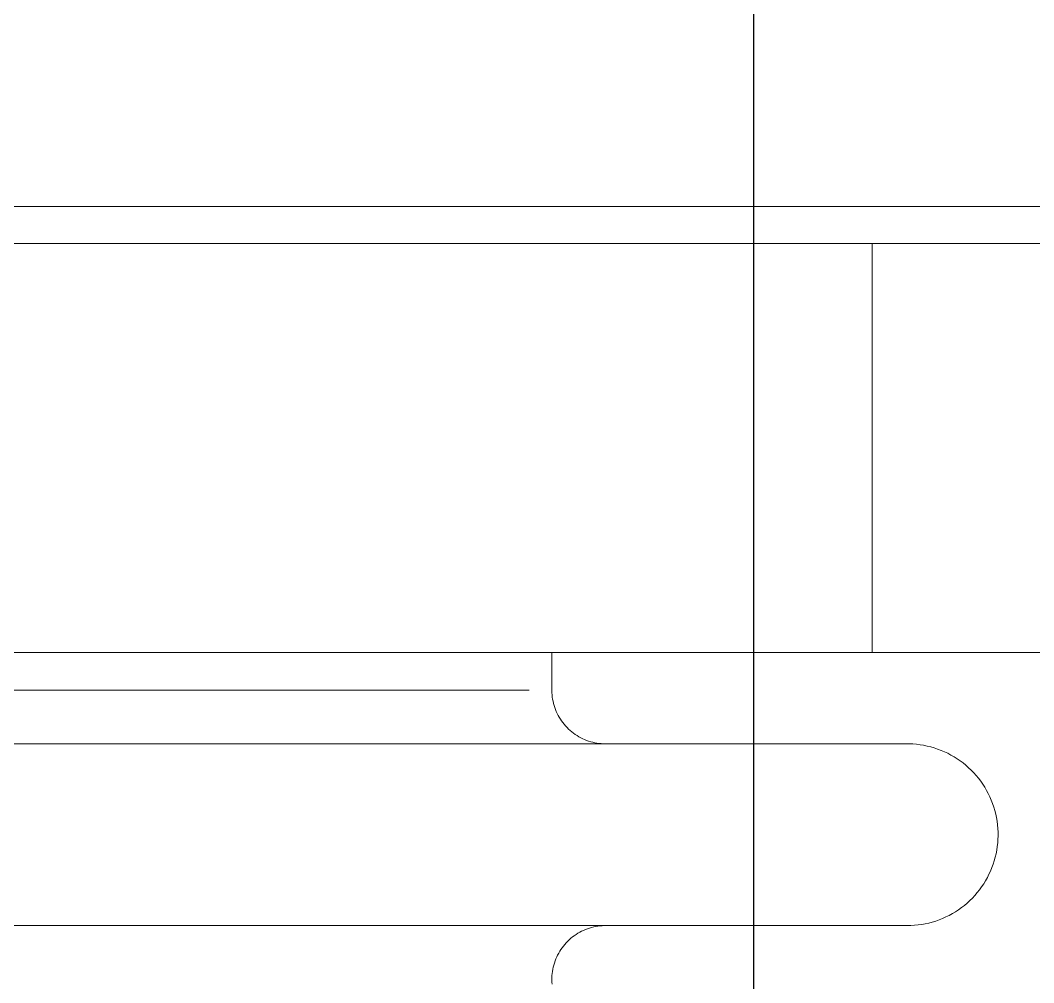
# Model space of a CAD drawing. Extents: x -76427 to 292734, y -42117 to 131250.
# Drawn here: x 8811.76 to 8855.03, y -36900.52 to -36859.45 of the extents above; entities that cross this region are included whole.
import ezdxf

# ---------------------------------------------------------------- set-up
doc = ezdxf.new("R2010")
doc.units = 0
doc.header["$LTSCALE"] = 10
for name, color, linetype, lineweight in [('XFM7P10PV$0$AP5B-SM-08-FNN-300-A(B)-LB1$0$A-GENM', 252, 'Continuous', 5), ('XFM7P10PV$0$AP5B-SM-08-FNN-300-A(B)-LB1$0$管配件', 252, 'Continuous', 5), ('XFM7P10PV-200K$0$AP5B-SM-08-FNN-300-A(B)-LB1$0$A-GENM', 7, 'Continuous', 5), ('XFM7P10PV-200K$0$AP5B-SM-08-FNN-300-A(B)-LB1$0$管配件', 7, 'Continuous', 5)]:
    doc.layers.add(name, color=color, linetype=linetype, lineweight=lineweight)
doc.layers.add('XFM7P10PV$0$U-PV-PIPE-SUS', color=252, linetype='Continuous')
doc.layers.add('XFM7P10PV-200K$0$U-PV-PIPE-SUS', color=200, linetype='Continuous')

# ---------------------------------------------------------------- blocks, each defined once
blk = doc.blocks.new('XFM7P10PV-200K$0$AP5B-SM-08-FNN-300-A(B)-LB1$0$Flange_ JIS 10K - 標準-V21-LB1-PX-X')
at = {"layer": 'XFM7P10PV-200K$0$AP5B-SM-08-FNN-300-A(B)-LB1$0$管配件', "color": 216, "true_color": 0x800080}
blk.add_line((-4439.9985, 15964.8714), (-4453.4258, 15964.8714), dxfattribs=at)
blk = doc.blocks.new('XFM7P10PV-200K$0$AP5B-SM-08-FNN-300-A(B)-LB1$0$不銹鋼軟接_150A - RFB-6x6-1677208-LB1-PX-X')
at = {"layer": 'XFM7P10PV-200K$0$AP5B-SM-08-FNN-300-A(B)-LB1$0$A-GENM', "color": 216, "true_color": 0x800080}
for p, q in [((-4448.986, 15964.7135), (-4450.7913, 15964.7135)), ((-4431.8255, 15964.7135), (-4448.986, 15964.7135)), ((-4448.986, 15964.7135), (-4448.986, 15962.9672)), ((-4450.7913, 15962.9672), (-4448.986, 15962.9672)), ((-4448.986, 15962.9672), (-4431.8255, 15962.9673)), ((-4447.6186, 15962.9672), (-4447.6186, 15962.8072)), ((-4447.5218, 15962.8072), (-4438.238, 15962.8072)), ((-4441.0552, 15962.578), (-4449.1199, 15962.578)), ((-4449.1199, 15961.802), (-4441.0552, 15961.802))]:
    blk.add_line(p, q, dxfattribs=at)
at = {"layer": 'XFM7P10PV-200K$0$AP5B-SM-08-FNN-300-A(B)-LB1$0$A-GENM', "color": 216, "true_color": 0x800080, "flags": 128}
for points in [[(-4447.8478, 15962.578), (-4447.8386, 15962.5782), (-4447.8295, 15962.5787), (-4447.8204, 15962.5796), (-4447.8113, 15962.5809), (-4447.8023, 15962.5826), (-4447.7933, 15962.5846), (-4447.7845, 15962.5869), (-4447.7757, 15962.5896), (-4447.7671, 15962.5927), (-4447.7585, 15962.5961), (-4447.7502, 15962.5998), (-4447.742, 15962.6039), (-4447.7339, 15962.6083), (-4447.726, 15962.613), (-4447.7184, 15962.618), (-4447.7109, 15962.6233), (-4447.7037, 15962.629), (-4447.6967, 15962.6349), (-4447.6899, 15962.6411), (-4447.6834, 15962.6475), (-4447.6771, 15962.6542), (-4447.6711, 15962.6612), (-4447.6654, 15962.6683), (-4447.66, 15962.6757), (-4447.6549, 15962.6834), (-4447.6501, 15962.6912), (-4447.6456, 15962.6992), (-4447.6415, 15962.7073), (-4447.6376, 15962.7157), (-4447.6342, 15962.7242), (-4447.631, 15962.7328), (-4447.6282, 15962.7415), (-4447.6257, 15962.7503), (-4447.6237, 15962.7593), (-4447.6219, 15962.7683), (-4447.6205, 15962.7773), (-4447.6195, 15962.7864), (-4447.6189, 15962.7956), (-4447.6186, 15962.8047), (-4447.6186, 15962.8072)], [(-4449.1356, 15961.802), (-4449.1511, 15961.8023), (-4449.1666, 15961.8033), (-4449.182, 15961.8048), (-4449.1974, 15961.807), (-4449.2127, 15961.8097), (-4449.2278, 15961.8131), (-4449.2428, 15961.8171), (-4449.2576, 15961.8217), (-4449.2723, 15961.8269), (-4449.2867, 15961.8326), (-4449.3008, 15961.839), (-4449.3148, 15961.8459), (-4449.3284, 15961.8533), (-4449.3417, 15961.8613), (-4449.3547, 15961.8698), (-4449.3673, 15961.8788), (-4449.3796, 15961.8883), (-4449.3914, 15961.8983), (-4449.4029, 15961.9088), (-4449.4139, 15961.9197), (-4449.4245, 15961.931), (-4449.4346, 15961.9428), (-4449.4443, 15961.9549), (-4449.4534, 15961.9675), (-4449.4621, 15961.9804), (-4449.4702, 15961.9936), (-4449.4778, 15962.0071), (-4449.4848, 15962.021), (-4449.4913, 15962.0351), (-4449.4972, 15962.0494), (-4449.5025, 15962.064), (-4449.5073, 15962.0788), (-4449.5114, 15962.0937), (-4449.515, 15962.1088), (-4449.5179, 15962.124), (-4449.5203, 15962.1394), (-4449.522, 15962.1548), (-4449.5231, 15962.1703), (-4449.5236, 15962.1858), (-4449.5234, 15962.2013), (-4449.5226, 15962.2168), (-4449.5213, 15962.2323), (-4449.5193, 15962.2477), (-4449.5167, 15962.263), (-4449.5134, 15962.2781), (-4449.5096, 15962.2932), (-4449.5052, 15962.3081), (-4449.5002, 15962.3227), (-4449.4946, 15962.3372), (-4449.4884, 15962.3515), (-4449.4816, 15962.3654), (-4449.4744, 15962.3791), (-4449.4665, 15962.3925), (-4449.4582, 15962.4056), (-4449.4493, 15962.4183), (-4449.4399, 15962.4307), (-4449.43, 15962.4427), (-4449.4197, 15962.4542), (-4449.4089, 15962.4654), (-4449.3977, 15962.4761), (-4449.386, 15962.4863), (-4449.374, 15962.4961), (-4449.3615, 15962.5054), (-4449.3487, 15962.5142), (-4449.3356, 15962.5225), (-4449.3221, 15962.5302), (-4449.3084, 15962.5374), (-4449.2944, 15962.544), (-4449.2801, 15962.5501), (-4449.2656, 15962.5556), (-4449.2508, 15962.5605), (-4449.2359, 15962.5648), (-4449.2209, 15962.5685), (-4449.2057, 15962.5716), (-4449.1903, 15962.5741), (-4449.1749, 15962.576), (-4449.1595, 15962.5772), (-4449.144, 15962.5779), (-4449.1356, 15962.578)], [(-4449.1356, 15962.578), (-4449.1283, 15962.578), (-4449.1064, 15962.578), (-4449.0699, 15962.578), (-4449.0189, 15962.578), (-4448.9535, 15962.578), (-4448.8737, 15962.578), (-4448.7798, 15962.578), (-4448.6718, 15962.578), (-4448.5499, 15962.578), (-4448.4143, 15962.578), (-4448.2653, 15962.578), (-4448.1031, 15962.578), (-4447.9279, 15962.578), (-4447.74, 15962.578), (-4447.5397, 15962.578), (-4447.3273, 15962.578)], [(-4445.2092, 15962.578), (-4445.5052, 15962.578), (-4445.7923, 15962.578), (-4446.0702, 15962.578), (-4446.3384, 15962.578), (-4446.5965, 15962.578), (-4446.8439, 15962.578), (-4447.0805, 15962.578), (-4447.3057, 15962.578), (-4447.5192, 15962.578), (-4447.7207, 15962.578), (-4447.9098, 15962.578), (-4448.0863, 15962.578), (-4448.2498, 15962.578), (-4448.4002, 15962.578), (-4448.5371, 15962.578), (-4448.6603, 15962.578), (-4448.7697, 15962.578), (-4448.865, 15962.578), (-4448.9462, 15962.578), (-4449.0131, 15962.578), (-4449.0655, 15962.578), (-4449.1034, 15962.578), (-4449.1268, 15962.578), (-4449.1355, 15962.578)], [(-4447.6532, 15961.802), (-4447.8466, 15961.802), (-4448.0274, 15961.802), (-4448.1954, 15961.802), (-4448.3503, 15961.802), (-4448.4918, 15961.802), (-4448.6197, 15961.802), (-4448.7339, 15961.802), (-4448.834, 15961.802), (-4448.9201, 15961.802), (-4448.9918, 15961.802), (-4449.0492, 15961.802), (-4449.0921, 15961.802), (-4449.1204, 15961.802), (-4449.1342, 15961.802), (-4449.1356, 15961.802)], [(-4449.1356, 15961.802), (-4449.1283, 15961.802), (-4449.1064, 15961.802), (-4449.0699, 15961.802), (-4449.0189, 15961.802), (-4448.9535, 15961.802), (-4448.8737, 15961.802), (-4448.7798, 15961.802), (-4448.6718, 15961.802), (-4448.5499, 15961.802), (-4448.4143, 15961.802), (-4448.2653, 15961.802), (-4448.1031, 15961.802), (-4447.9279, 15961.802), (-4447.74, 15961.802), (-4447.5397, 15961.802), (-4447.3273, 15961.802), (-4447.1033, 15961.802), (-4446.8678, 15961.802), (-4446.6214, 15961.802), (-4446.3644, 15961.802), (-4446.0972, 15961.802), (-4445.8202, 15961.802), (-4445.534, 15961.802), (-4445.2388, 15961.802)], [(-4447.6195, 15961.552), (-4447.6189, 15961.5611), (-4447.6186, 15961.5703), (-4447.6187, 15961.5795), (-4447.6191, 15961.5886), (-4447.6199, 15961.5978), (-4447.6211, 15961.6069), (-4447.6227, 15961.6159), (-4447.6246, 15961.6249), (-4447.6268, 15961.6337), (-4447.6294, 15961.6425), (-4447.6324, 15961.6512), (-4447.6357, 15961.6598), (-4447.6394, 15961.6682), (-4447.6433, 15961.6764), (-4447.6477, 15961.6845), (-4447.6523, 15961.6924), (-4447.6572, 15961.7002), (-4447.6625, 15961.7077), (-4447.668, 15961.715), (-4447.6738, 15961.7221), (-4447.68, 15961.7289), (-4447.6863, 15961.7355), (-4447.693, 15961.7418), (-4447.6999, 15961.7479), (-4447.707, 15961.7536), (-4447.7143, 15961.7591), (-4447.7219, 15961.7643), (-4447.7296, 15961.7692), (-4447.7376, 15961.7738), (-4447.7457, 15961.778), (-4447.754, 15961.7819), (-4447.7624, 15961.7855), (-4447.771, 15961.7888), (-4447.7797, 15961.7917), (-4447.7885, 15961.7942), (-4447.7974, 15961.7964), (-4447.8064, 15961.7982), (-4447.8155, 15961.7997), (-4447.8246, 15961.8008), (-4447.8337, 15961.8016), (-4447.8429, 15961.802), (-4447.8478, 15961.802)]]:
    blk.add_lwpolyline(points, dxfattribs=at)
blk = doc.blocks.new('XFM7P10PV-200K$0$AP5B-SM-08-FNN-300-A(B)-LB1$0$不銹鋼軟接_150A - 標準-1677211-LB1-PX-X')
blk.add_blockref('XFM7P10PV-200K$0$AP5B-SM-08-FNN-300-A(B)-LB1$0$不銹鋼軟接_150A - RFB-6x6-1677208-LB1-PX-X', (0, 0))
blk = doc.blocks.new('XFM7P10PV-200K')
at = {"layer": 'XFM7P10PV-200K$0$U-PV-PIPE-SUS'}
blk.add_line((8843.08, -37205.371), (8843.08, -36420.421), dxfattribs=at)
at = {"layer": 'XFM7P10PV-200K$0$U-PV-PIPE-SUS', "xscale": -10, "yscale": 10, "zscale": 10}
for name in ['XFM7P10PV-200K$0$AP5B-SM-08-FNN-300-A(B)-LB1$0$不銹鋼軟接_150A - 標準-1677211-LB1-PX-X', 'XFM7P10PV-200K$0$AP5B-SM-08-FNN-300-A(B)-LB1$0$Flange_ JIS 10K - 標準-V21-LB1-PX-X']:
    blk.add_blockref(name, (-35641.733, -196516.107, 0), dxfattribs=at)
blk = doc.blocks.new('XFM7P10PV$0$AP5B-SM-08-FNN-300-A(B)-LB1$0$Flange_ JIS 10K - 標準-V21-LB1-PX-X')
at = {"layer": 'XFM7P10PV$0$AP5B-SM-08-FNN-300-A(B)-LB1$0$管配件', "color": 216, "true_color": 0x800080}
blk.add_line((-4439.9985, 15964.8714), (-4453.4258, 15964.8714), dxfattribs=at)
blk = doc.blocks.new('XFM7P10PV$0$AP5B-SM-08-FNN-300-A(B)-LB1$0$不銹鋼軟接_150A - RFB-6x6-1677208-LB1-PX-X')
at = {"layer": 'XFM7P10PV$0$AP5B-SM-08-FNN-300-A(B)-LB1$0$A-GENM', "color": 216, "true_color": 0x800080}
for p, q in [((-4448.986, 15964.7135), (-4450.7913, 15964.7135)), ((-4431.8255, 15964.7135), (-4448.986, 15964.7135)), ((-4448.986, 15964.7135), (-4448.986, 15962.9672)), ((-4450.7913, 15962.9672), (-4448.986, 15962.9672)), ((-4448.986, 15962.9672), (-4431.8255, 15962.9673)), ((-4447.6186, 15962.9672), (-4447.6186, 15962.8072)), ((-4447.5218, 15962.8072), (-4438.238, 15962.8072)), ((-4441.0552, 15962.578), (-4449.1199, 15962.578)), ((-4449.1199, 15961.802), (-4441.0552, 15961.802))]:
    blk.add_line(p, q, dxfattribs=at)
at = {"layer": 'XFM7P10PV$0$AP5B-SM-08-FNN-300-A(B)-LB1$0$A-GENM', "color": 216, "true_color": 0x800080, "flags": 128}
for points in [[(-4447.8478, 15962.578), (-4447.8386, 15962.5782), (-4447.8295, 15962.5787), (-4447.8204, 15962.5796), (-4447.8113, 15962.5809), (-4447.8023, 15962.5826), (-4447.7933, 15962.5846), (-4447.7845, 15962.5869), (-4447.7757, 15962.5896), (-4447.7671, 15962.5927), (-4447.7585, 15962.5961), (-4447.7502, 15962.5998), (-4447.742, 15962.6039), (-4447.7339, 15962.6083), (-4447.726, 15962.613), (-4447.7184, 15962.618), (-4447.7109, 15962.6233), (-4447.7037, 15962.629), (-4447.6967, 15962.6349), (-4447.6899, 15962.6411), (-4447.6834, 15962.6475), (-4447.6771, 15962.6542), (-4447.6711, 15962.6612), (-4447.6654, 15962.6683), (-4447.66, 15962.6757), (-4447.6549, 15962.6834), (-4447.6501, 15962.6912), (-4447.6456, 15962.6992), (-4447.6415, 15962.7073), (-4447.6376, 15962.7157), (-4447.6342, 15962.7242), (-4447.631, 15962.7328), (-4447.6282, 15962.7415), (-4447.6257, 15962.7503), (-4447.6237, 15962.7593), (-4447.6219, 15962.7683), (-4447.6205, 15962.7773), (-4447.6195, 15962.7864), (-4447.6189, 15962.7956), (-4447.6186, 15962.8047), (-4447.6186, 15962.8072)], [(-4449.1356, 15961.802), (-4449.1511, 15961.8023), (-4449.1666, 15961.8033), (-4449.182, 15961.8048), (-4449.1974, 15961.807), (-4449.2127, 15961.8097), (-4449.2278, 15961.8131), (-4449.2428, 15961.8171), (-4449.2576, 15961.8217), (-4449.2723, 15961.8269), (-4449.2867, 15961.8326), (-4449.3008, 15961.839), (-4449.3148, 15961.8459), (-4449.3284, 15961.8533), (-4449.3417, 15961.8613), (-4449.3547, 15961.8698), (-4449.3673, 15961.8788), (-4449.3796, 15961.8883), (-4449.3914, 15961.8983), (-4449.4029, 15961.9088), (-4449.4139, 15961.9197), (-4449.4245, 15961.931), (-4449.4346, 15961.9428), (-4449.4443, 15961.9549), (-4449.4534, 15961.9675), (-4449.4621, 15961.9804), (-4449.4702, 15961.9936), (-4449.4778, 15962.0071), (-4449.4848, 15962.021), (-4449.4913, 15962.0351), (-4449.4972, 15962.0494), (-4449.5025, 15962.064), (-4449.5073, 15962.0788), (-4449.5114, 15962.0937), (-4449.515, 15962.1088), (-4449.5179, 15962.124), (-4449.5203, 15962.1394), (-4449.522, 15962.1548), (-4449.5231, 15962.1703), (-4449.5236, 15962.1858), (-4449.5234, 15962.2013), (-4449.5226, 15962.2168), (-4449.5213, 15962.2323), (-4449.5193, 15962.2477), (-4449.5167, 15962.263), (-4449.5134, 15962.2781), (-4449.5096, 15962.2932), (-4449.5052, 15962.3081), (-4449.5002, 15962.3227), (-4449.4946, 15962.3372), (-4449.4884, 15962.3515), (-4449.4816, 15962.3654), (-4449.4744, 15962.3791), (-4449.4665, 15962.3925), (-4449.4582, 15962.4056), (-4449.4493, 15962.4183), (-4449.4399, 15962.4307), (-4449.43, 15962.4427), (-4449.4197, 15962.4542), (-4449.4089, 15962.4654), (-4449.3977, 15962.4761), (-4449.386, 15962.4863), (-4449.374, 15962.4961), (-4449.3615, 15962.5054), (-4449.3487, 15962.5142), (-4449.3356, 15962.5225), (-4449.3221, 15962.5302), (-4449.3084, 15962.5374), (-4449.2944, 15962.544), (-4449.2801, 15962.5501), (-4449.2656, 15962.5556), (-4449.2508, 15962.5605), (-4449.2359, 15962.5648), (-4449.2209, 15962.5685), (-4449.2057, 15962.5716), (-4449.1903, 15962.5741), (-4449.1749, 15962.576), (-4449.1595, 15962.5772), (-4449.144, 15962.5779), (-4449.1356, 15962.578)], [(-4449.1356, 15962.578), (-4449.1283, 15962.578), (-4449.1064, 15962.578), (-4449.0699, 15962.578), (-4449.0189, 15962.578), (-4448.9535, 15962.578), (-4448.8737, 15962.578), (-4448.7798, 15962.578), (-4448.6718, 15962.578), (-4448.5499, 15962.578), (-4448.4143, 15962.578), (-4448.2653, 15962.578), (-4448.1031, 15962.578), (-4447.9279, 15962.578), (-4447.74, 15962.578), (-4447.5397, 15962.578), (-4447.3273, 15962.578)], [(-4445.2092, 15962.578), (-4445.5052, 15962.578), (-4445.7923, 15962.578), (-4446.0702, 15962.578), (-4446.3384, 15962.578), (-4446.5965, 15962.578), (-4446.8439, 15962.578), (-4447.0805, 15962.578), (-4447.3057, 15962.578), (-4447.5192, 15962.578), (-4447.7207, 15962.578), (-4447.9098, 15962.578), (-4448.0863, 15962.578), (-4448.2498, 15962.578), (-4448.4002, 15962.578), (-4448.5371, 15962.578), (-4448.6603, 15962.578), (-4448.7697, 15962.578), (-4448.865, 15962.578), (-4448.9462, 15962.578), (-4449.0131, 15962.578), (-4449.0655, 15962.578), (-4449.1034, 15962.578), (-4449.1268, 15962.578), (-4449.1355, 15962.578)], [(-4447.6532, 15961.802), (-4447.8466, 15961.802), (-4448.0274, 15961.802), (-4448.1954, 15961.802), (-4448.3503, 15961.802), (-4448.4918, 15961.802), (-4448.6197, 15961.802), (-4448.7339, 15961.802), (-4448.834, 15961.802), (-4448.9201, 15961.802), (-4448.9918, 15961.802), (-4449.0492, 15961.802), (-4449.0921, 15961.802), (-4449.1204, 15961.802), (-4449.1342, 15961.802), (-4449.1356, 15961.802)], [(-4449.1356, 15961.802), (-4449.1283, 15961.802), (-4449.1064, 15961.802), (-4449.0699, 15961.802), (-4449.0189, 15961.802), (-4448.9535, 15961.802), (-4448.8737, 15961.802), (-4448.7798, 15961.802), (-4448.6718, 15961.802), (-4448.5499, 15961.802), (-4448.4143, 15961.802), (-4448.2653, 15961.802), (-4448.1031, 15961.802), (-4447.9279, 15961.802), (-4447.74, 15961.802), (-4447.5397, 15961.802), (-4447.3273, 15961.802), (-4447.1033, 15961.802), (-4446.8678, 15961.802), (-4446.6214, 15961.802), (-4446.3644, 15961.802), (-4446.0972, 15961.802), (-4445.8202, 15961.802), (-4445.534, 15961.802), (-4445.2388, 15961.802)], [(-4447.6195, 15961.552), (-4447.6189, 15961.5611), (-4447.6186, 15961.5703), (-4447.6187, 15961.5795), (-4447.6191, 15961.5886), (-4447.6199, 15961.5978), (-4447.6211, 15961.6069), (-4447.6227, 15961.6159), (-4447.6246, 15961.6249), (-4447.6268, 15961.6337), (-4447.6294, 15961.6425), (-4447.6324, 15961.6512), (-4447.6357, 15961.6598), (-4447.6394, 15961.6682), (-4447.6433, 15961.6764), (-4447.6477, 15961.6845), (-4447.6523, 15961.6924), (-4447.6572, 15961.7002), (-4447.6625, 15961.7077), (-4447.668, 15961.715), (-4447.6738, 15961.7221), (-4447.68, 15961.7289), (-4447.6863, 15961.7355), (-4447.693, 15961.7418), (-4447.6999, 15961.7479), (-4447.707, 15961.7536), (-4447.7143, 15961.7591), (-4447.7219, 15961.7643), (-4447.7296, 15961.7692), (-4447.7376, 15961.7738), (-4447.7457, 15961.778), (-4447.754, 15961.7819), (-4447.7624, 15961.7855), (-4447.771, 15961.7888), (-4447.7797, 15961.7917), (-4447.7885, 15961.7942), (-4447.7974, 15961.7964), (-4447.8064, 15961.7982), (-4447.8155, 15961.7997), (-4447.8246, 15961.8008), (-4447.8337, 15961.8016), (-4447.8429, 15961.802), (-4447.8478, 15961.802)]]:
    blk.add_lwpolyline(points, dxfattribs=at)
blk = doc.blocks.new('XFM7P10PV$0$AP5B-SM-08-FNN-300-A(B)-LB1$0$不銹鋼軟接_150A - 標準-1677211-LB1-PX-X')
blk.add_blockref('XFM7P10PV$0$AP5B-SM-08-FNN-300-A(B)-LB1$0$不銹鋼軟接_150A - RFB-6x6-1677208-LB1-PX-X', (0, 0))
blk = doc.blocks.new('XFM7P10PV')
at = {"layer": 'XFM7P10PV$0$U-PV-PIPE-SUS'}
blk.add_line((8843.08, -37205.371), (8843.08, -36420.421), dxfattribs=at)
at = {"layer": 'XFM7P10PV$0$U-PV-PIPE-SUS', "xscale": -10, "yscale": 10, "zscale": 10}
for name in ['XFM7P10PV$0$AP5B-SM-08-FNN-300-A(B)-LB1$0$不銹鋼軟接_150A - 標準-1677211-LB1-PX-X', 'XFM7P10PV$0$AP5B-SM-08-FNN-300-A(B)-LB1$0$Flange_ JIS 10K - 標準-V21-LB1-PX-X']:
    blk.add_blockref(name, (-35641.733, -196516.107, 0), dxfattribs=at)

msp = doc.modelspace()

# ---------------------------------------------------------------- block references
for name in ['XFM7P10PV', 'XFM7P10PV-200K']:
    msp.add_blockref(name, (0, 0))

doc.saveas('drawing.dxf')
